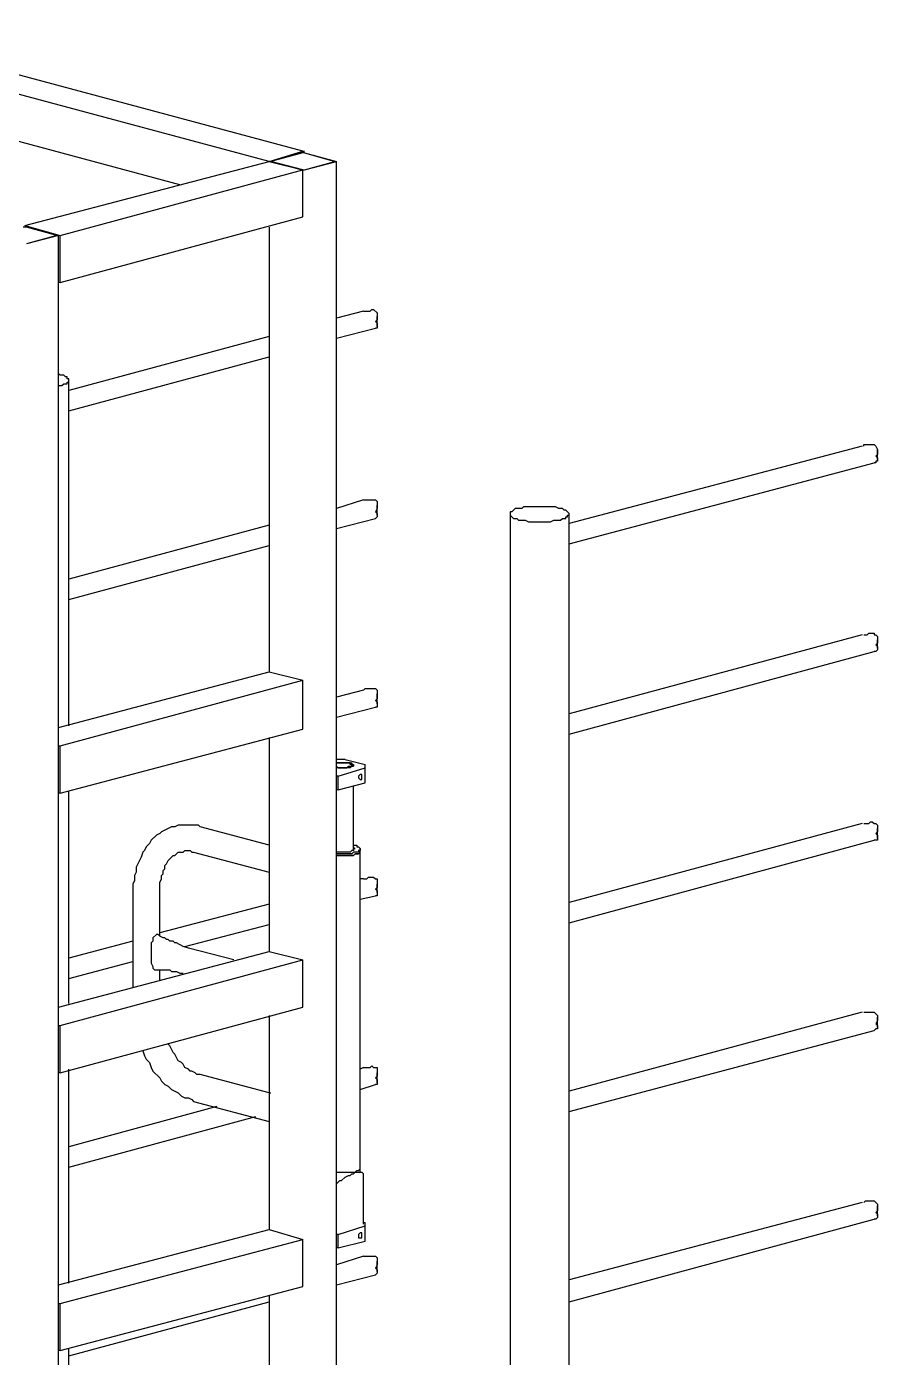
# Model space of a CAD drawing. Extents: x 855 to 1547, y 199 to 1196.
# Drawn here: x 1409.5 to 1461.6, y 1113.8 to 1195.2 of the extents above; entities that cross this region are included whole.
import ezdxf

# ---------------------------------------------------------------- set-up
doc = ezdxf.new("R2010")
doc.units = 0
doc.layers.add('2345-64C-02_Sort_layout', color=7, linetype='CONTINUOUS')

msp = doc.modelspace()

# ---------------------------------------------------------------- linework, layer by layer
at = {"layer": '2345-64C-02_Sort_layout', "color": 7}
for points in [[(1426.44206, 1187.59174), (1398.0099, 1195.21485)], [(1424.38176, 1186.97365), (1395.9496, 1194.59676), (1395.9496, 1191.71234)], [(1418.92196, 1185.53144), (1395.9496, 1191.71234)], [(1424.38176, 1186.97365), (1426.44206, 1187.59174), (1426.54507, 1187.59174)], [(1426.54507, 1187.48872), (1426.44206, 1187.48872), (1424.48477, 1186.97365)], [(1426.33904, 1187.48872), (1424.48477, 1186.97365)], [(1426.54507, 1187.48872), (1426.44206, 1187.59174), (1426.44206, 1187.48872), (1426.339, 1187.48872)], [(1426.54507, 1187.48872), (1428.39934, 1186.97365)], [(1426.54507, 1187.48872), (1428.50236, 1186.97365)], [(1409.44461, 1183.05908), (1424.38176, 1186.97365)], [(1424.38176, 1186.97365), (1424.48477, 1186.97365)], [(1426.33904, 1186.45857), (1424.48477, 1186.97365), (1424.38176, 1186.97365), (1424.48477, 1186.97365)], [(1424.38176, 1186.97365), (1426.44206, 1186.45857)], [(1426.44206, 1186.45857), (1424.48477, 1186.97365)], [(1426.44206, 1186.45857), (1426.54507, 1186.45857), (1428.39934, 1186.97365)], [(1426.54507, 1186.45857), (1428.50236, 1186.97365)], [(1428.50236, 1092.19978), (1428.50236, 1186.97365)], [(1411.60789, 1179.55661), (1411.60789, 1182.44099), (1426.44206, 1186.45857)], [(1426.33904, 1186.45857), (1426.54507, 1186.45857)], [(1426.44206, 1183.57415), (1426.44206, 1186.45857)], [(1411.60789, 1179.55661), (1426.44206, 1183.57415)], [(1409.54759, 1182.95606), (1409.34151, 1182.95606)], [(1409.54759, 1182.95606), (1409.44453, 1182.95606)], [(1409.44461, 1183.05908), (1411.60789, 1182.44099)], [(1411.40186, 1182.44099), (1409.54759, 1182.95606)], [(1411.50487, 1182.44099), (1409.54759, 1182.95606)], [(1424.38176, 1182.95606), (1424.38176, 1155.76008)], [(1411.40186, 1182.44099), (1409.54759, 1181.92591)], [(1411.50487, 1182.44099), (1409.54759, 1181.92591)], [(1411.50487, 1087.5641), (1411.50487, 1182.44099)], [(1411.60789, 1179.55661), (1411.50487, 1179.55661)], [(1430.1506, 1177.80531), (1428.50236, 1177.39325)], [(1430.1506, 1177.80531), (1430.45965, 1177.80531), (1430.56266, 1177.80531), (1430.66568, 1177.90832), (1430.76869, 1177.90832), (1430.97472, 1177.70229), (1430.97472, 1177.29023), (1430.87171, 1177.18722)], [(1430.87171, 1177.18722), (1430.97472, 1177.08416), (1430.97472, 1176.77516), (1430.87171, 1176.77516)], [(1430.97472, 1176.87813), (1430.97472, 1177.49626)], [(1424.38176, 1176.26008), (1412.12296, 1172.96356)], [(1428.50236, 1176.15707), (1430.87171, 1176.77516)], [(1412.12296, 1171.72737), (1424.38176, 1175.0239)], [(1411.50487, 1173.27264), (1411.7109, 1173.2726), (1411.81392, 1173.37566), (1412.0199, 1173.37566), (1412.0199, 1173.47867), (1412.12292, 1173.47867), (1412.12292, 1173.6847), (1412.0199, 1173.6847), (1412.0199, 1173.78772), (1411.91689, 1173.78772), (1411.81392, 1173.89073), (1411.60789, 1173.89073), (1411.50487, 1173.99375)], [(1412.12296, 1152.46364), (1412.12296, 1173.58169)], [(1460.64306, 1169.5641), (1442.71844, 1164.82541)], [(1460.74608, 1169.5641), (1460.74608, 1169.66712), (1461.05508, 1169.66712), (1461.36417, 1169.66712), (1461.46718, 1169.5641), (1461.5702, 1169.35803), (1461.5702, 1169.04903), (1461.46718, 1168.94601)], [(1461.46718, 1168.94601), (1461.5702, 1168.843), (1461.5702, 1168.63697), (1461.46718, 1168.63697), (1461.46718, 1168.53395), (1461.36417, 1168.53395)], [(1461.5702, 1168.73998), (1461.5702, 1169.35807)], [(1442.71844, 1163.58923), (1461.36417, 1168.53395)], [(1430.1506, 1166.26762), (1428.50236, 1165.75254)], [(1430.1506, 1166.26762), (1430.45965, 1166.26762), (1430.87171, 1166.26762), (1430.97472, 1166.1646), (1430.97472, 1165.75254), (1430.87171, 1165.54647)], [(1430.87171, 1165.54651), (1430.97472, 1165.44346), (1430.97472, 1165.23742), (1430.87171, 1165.13445)], [(1430.97472, 1165.34053), (1430.97472, 1165.95857)], [(1442.20336, 1165.03144), (1442.30638, 1165.13445), (1442.51241, 1165.13445), (1442.51241, 1165.23742), (1442.61543, 1165.23742), (1442.61543, 1165.34044), (1442.71844, 1165.34044), (1442.71844, 1165.44346), (1442.51241, 1165.64953), (1442.4094, 1165.64953), (1442.30638, 1165.75254), (1442.10035, 1165.75254), (1441.89428, 1165.85556), (1440.45207, 1165.85556), (1440.24604, 1165.85556), (1439.93703, 1165.85556), (1439.83402, 1165.75254), (1439.42196, 1165.75254), (1439.21588, 1165.54647), (1439.11287, 1165.54647), (1439.11287, 1165.34044), (1439.3189, 1165.13445), (1439.52497, 1165.13445), (1439.62799, 1165.03144), (1440.04005, 1165.03144), (1440.24604, 1164.92842), (1441.58523, 1164.92842), (1441.79126, 1165.03144), (1442.20336, 1165.03144)], [(1439.11291, 1165.4435), (1439.11291, 1096.01134)], [(1442.71844, 1096.01134), (1442.71844, 1165.4435)], [(1424.38176, 1164.72239), (1412.12296, 1161.42587)], [(1428.50236, 1164.51636), (1430.87171, 1165.13445)], [(1412.12296, 1160.18977), (1424.38176, 1163.48621)], [(1460.74608, 1158.02641), (1460.95207, 1158.02641), (1461.05508, 1158.12943), (1461.36417, 1158.12943), (1461.36417, 1158.02641), (1461.46718, 1158.02641), (1461.5702, 1157.9234), (1461.5702, 1157.51129), (1461.46718, 1157.40832)], [(1460.64306, 1158.02641), (1442.71844, 1153.1847)], [(1461.46718, 1157.40832), (1461.5702, 1157.30531), (1461.5702, 1157.09928), (1461.46718, 1156.99626), (1461.36417, 1156.99626)], [(1461.5702, 1157.20229), (1461.5702, 1157.71737)], [(1442.71844, 1151.94852), (1461.36417, 1156.99626)], [(1411.50487, 1152.36054), (1424.38176, 1155.76008)], [(1424.38176, 1155.76008), (1426.44206, 1155.24501)], [(1411.60789, 1148.343), (1411.60789, 1151.22746), (1426.44206, 1155.24501)], [(1426.44206, 1152.25757), (1426.44206, 1155.24501)], [(1430.1506, 1154.62692), (1428.50236, 1154.21485)], [(1430.1506, 1154.62692), (1430.25357, 1154.72993), (1430.45965, 1154.72993), (1430.87171, 1154.72993), (1430.97472, 1154.62692), (1430.97472, 1154.11184), (1430.87171, 1154.00882)], [(1430.87171, 1154.00882), (1430.97472, 1153.90577), (1430.97472, 1153.59676), (1430.87171, 1153.59676)], [(1430.97472, 1153.80284), (1430.97472, 1154.42088)], [(1428.50236, 1152.97867), (1430.87171, 1153.59676)], [(1411.60789, 1148.343), (1426.44206, 1152.25757)], [(1424.38176, 1151.74249), (1424.38176, 1138.65958)], [(1411.50487, 1151.22746), (1411.60789, 1151.22746)], [(1429.01744, 1150.4033), (1428.50236, 1150.4033)], [(1429.32648, 1150.19727), (1429.4295, 1150.19727), (1429.4295, 1150.09421), (1429.53251, 1150.09421), (1429.53251, 1149.99119), (1429.4295, 1149.99119), (1429.32648, 1149.88818), (1428.50236, 1149.88818)], [(1428.50236, 1150.19727), (1429.32648, 1150.19727)], [(1428.50236, 1149.99124), (1428.60533, 1149.88818), (1429.12045, 1149.88818), (1429.22347, 1149.99119), (1429.4295, 1149.99119), (1429.4295, 1150.09421), (1429.32648, 1150.09421), (1429.32648, 1150.19727), (1428.50236, 1150.19727), (1428.50236, 1150.19727)], [(1429.01744, 1150.4033), (1430.25362, 1150.09425)], [(1429.4295, 1149.99124), (1429.4295, 1150.09425)], [(1429.4295, 1149.99124), (1429.53251, 1149.99119)], [(1430.25362, 1149.88826), (1430.25362, 1150.09425)], [(1428.60533, 1149.37315), (1428.50236, 1149.37315)], [(1428.60533, 1148.54898), (1428.60533, 1149.37315), (1430.25362, 1149.88826)], [(1429.84156, 1149.27013), (1429.94453, 1149.16712), (1430.04754, 1149.16712), (1430.04754, 1149.47616), (1429.94453, 1149.47616), (1429.84156, 1149.37315), (1429.84156, 1149.27013)], [(1430.25362, 1148.96109), (1430.25362, 1149.88826)], [(1411.60789, 1148.343), (1411.50487, 1148.343)], [(1412.12296, 1135.46611), (1412.12296, 1148.44601)], [(1428.60533, 1148.54898), (1428.50236, 1148.54898)], [(1428.60533, 1148.54898), (1430.25362, 1148.96109)], [(1429.53251, 1144.84048), (1429.53251, 1148.75506)], [(1418.61291, 1146.28269), (1418.40684, 1146.28269), (1417.78879, 1145.97361), (1417.68578, 1145.87063), (1417.47975, 1145.76762), (1417.17066, 1145.45857), (1417.06764, 1145.25254), (1416.86166, 1145.04651), (1416.75864, 1144.84044), (1416.65563, 1144.73742), (1416.55261, 1144.42842), (1416.24357, 1143.81033), (1416.24357, 1143.50129), (1416.14055, 1143.29526), (1416.14055, 1142.98621), (1416.03749, 1142.78018), (1416.03749, 1142.16209)], [(1420.15814, 1146.28269), (1420.05512, 1146.38571), (1418.81894, 1146.38571), (1418.61287, 1146.28269)], [(1424.38176, 1145.14953), (1420.15814, 1146.28269)], [(1460.64306, 1146.48872), (1442.71844, 1141.64702)], [(1460.74608, 1146.48872), (1461.05508, 1146.48872), (1461.1581, 1146.59174), (1461.26115, 1146.59174), (1461.36417, 1146.48872), (1461.46718, 1146.48872), (1461.5702, 1146.38571), (1461.5702, 1145.97361), (1461.46718, 1145.87063)], [(1461.46718, 1145.87063), (1461.5702, 1145.76762), (1461.5702, 1145.45857), (1461.36417, 1145.45857)], [(1461.5702, 1145.56159), (1461.5702, 1146.17968)], [(1429.53251, 1145.04651), (1429.53251, 1144.94346), (1429.63553, 1144.94346), (1429.53251, 1144.94346), (1429.53251, 1144.84044), (1429.4295, 1144.84044)], [(1429.53251, 1145.14953), (1429.73854, 1145.14953), (1429.73854, 1145.04651), (1429.84156, 1145.04651), (1429.94453, 1144.94346), (1429.94453, 1144.84044), (1429.84156, 1144.84044), (1429.84156, 1144.73742), (1429.63553, 1144.73742)], [(1442.71844, 1140.41083), (1461.36417, 1145.45857)], [(1417.68578, 1142.16209), (1417.68578, 1142.8832), (1417.78879, 1143.08923), (1417.78879, 1143.29526), (1417.89181, 1143.39827), (1417.89181, 1143.6043), (1417.99482, 1143.70732), (1417.99482, 1143.91335), (1418.09784, 1144.01636), (1418.20085, 1144.22239), (1418.50985, 1144.53144), (1418.61287, 1144.53144), (1418.81894, 1144.73742), (1419.02497, 1144.73742)], [(1419.02497, 1144.73751), (1419.12799, 1144.73742), (1419.231, 1144.84044), (1419.54005, 1144.84044), (1419.64302, 1144.73742), (1419.74604, 1144.73742)], [(1419.74612, 1144.73751), (1424.38176, 1143.50129)], [(1429.4295, 1144.84048), (1429.32648, 1144.73742), (1428.50236, 1144.73742)], [(1429.63553, 1144.73751), (1429.53251, 1144.73742), (1429.4295, 1144.63441), (1428.50236, 1144.63441)], [(1428.50236, 1144.53144), (1429.53251, 1144.53144), (1429.63553, 1144.63441)], [(1429.63553, 1144.63441), (1429.53251, 1144.53144), (1428.50236, 1144.53144)], [(1429.53251, 1144.84048), (1429.53251, 1144.84044), (1429.53251, 1144.94346)], [(1429.94453, 1144.73751), (1429.84156, 1144.63441), (1429.63553, 1144.63441)], [(1429.63553, 1144.63441), (1429.84156, 1144.63441), (1429.94453, 1144.73742)], [(1429.94453, 1144.73751), (1429.94453, 1144.9435)], [(1429.94453, 1125.37063), (1429.94453, 1144.73751)], [(1430.1506, 1143.08923), (1429.94453, 1143.08923)], [(1430.1506, 1143.08923), (1430.35663, 1143.08923), (1430.45965, 1143.19224), (1430.76869, 1143.19224), (1430.87171, 1143.08923), (1430.97472, 1143.08923), (1430.97472, 1142.57415), (1430.87171, 1142.47114)], [(1430.97472, 1142.26511), (1430.97472, 1142.78018)], [(1416.03754, 1142.16209), (1416.03754, 1136.49626)], [(1417.68578, 1139.58671), (1417.68578, 1142.16209)], [(1429.94453, 1141.85305), (1430.87171, 1142.05908)], [(1430.87171, 1142.47114), (1430.97472, 1142.36812), (1430.97472, 1142.05908), (1430.87171, 1142.05908)], [(1424.38176, 1141.544), (1417.68578, 1139.79274)], [(1419.231, 1138.96862), (1424.38176, 1140.30782)], [(1417.58276, 1139.68973), (1417.47975, 1139.68973), (1417.27367, 1139.4837), (1417.27367, 1139.27767), (1417.17066, 1139.17465), (1417.17066, 1137.93847), (1417.27367, 1137.73244), (1417.27367, 1137.62943), (1417.37669, 1137.52637), (1417.47975, 1137.52637)], [(1419.43703, 1138.86561), (1419.12799, 1138.96862), (1418.71593, 1139.17465), (1418.61287, 1139.17465), (1418.50985, 1139.27767), (1418.30382, 1139.27767), (1418.20085, 1139.38068), (1418.09784, 1139.38068), (1417.99482, 1139.4837), (1417.89181, 1139.4837), (1417.68578, 1139.58671), (1417.58276, 1139.68973)], [(1411.50487, 1135.26008), (1424.38176, 1138.65958)], [(1416.03754, 1139.27767), (1412.12296, 1138.24752)], [(1422.2184, 1138.1445), (1419.43703, 1138.86561)], [(1424.38176, 1138.65958), (1426.44206, 1138.1445)], [(1411.60789, 1131.24249), (1411.60789, 1134.12692), (1426.44206, 1138.1445)], [(1412.12296, 1137.01134), (1416.03754, 1138.04149)], [(1426.44206, 1135.26008), (1426.44206, 1138.1445)], [(1417.47975, 1137.52641), (1418.30382, 1137.52637), (1418.40684, 1137.4234), (1418.71593, 1137.4234), (1418.92196, 1137.32038)], [(1417.68578, 1136.90832), (1417.68578, 1137.52641)], [(1418.92196, 1137.32038), (1419.12799, 1137.32038)], [(1411.60789, 1131.24249), (1426.44206, 1135.26008)], [(1424.38176, 1134.74501), (1424.38176, 1121.66209)], [(1460.64306, 1134.95104), (1442.71844, 1130.10933)], [(1460.74608, 1134.95104), (1461.05508, 1134.95099), (1461.36417, 1134.95099), (1461.5702, 1134.74501), (1461.5702, 1134.43596), (1461.46718, 1134.22993)], [(1461.5702, 1134.0239), (1461.5702, 1134.64199)], [(1411.50487, 1134.12692), (1411.60789, 1134.12692)], [(1442.71844, 1128.87315), (1461.36417, 1133.81787)], [(1461.46718, 1134.22993), (1461.5702, 1134.12692), (1461.5702, 1133.92088), (1461.46718, 1133.92088), (1461.36417, 1133.81787)], [(1420.15814, 1131.13948), (1419.95207, 1131.13948), (1419.84905, 1131.24249), (1419.64302, 1131.34551), (1419.54005, 1131.34551), (1419.43703, 1131.44852), (1419.231, 1131.55154), (1419.12799, 1131.75757), (1419.02497, 1131.86058), (1418.81894, 1131.9636), (1418.61287, 1132.37562), (1418.50985, 1132.47867), (1418.30382, 1132.89073), (1418.20085, 1132.99375)], [(1416.65563, 1132.58169), (1416.75864, 1132.27264), (1416.86166, 1132.06661), (1417.06764, 1131.86058), (1417.17066, 1131.55154), (1417.27367, 1131.34551), (1417.68578, 1130.93345), (1417.78879, 1130.72742), (1417.99482, 1130.52139), (1418.20085, 1130.41837), (1418.40684, 1130.21234), (1418.81894, 1130.00631), (1419.02497, 1129.80024), (1419.231, 1129.69727), (1419.43703, 1129.69727), (1419.64302, 1129.59425), (1419.74604, 1129.49124)], [(1411.60789, 1131.24249), (1411.50487, 1131.24249)], [(1412.12296, 1118.36561), (1412.12296, 1131.44852)], [(1430.1506, 1131.55154), (1429.94453, 1131.44852)], [(1430.1506, 1131.55154), (1430.45965, 1131.55154), (1430.56266, 1131.55154), (1430.66568, 1131.65455), (1430.76869, 1131.55154), (1430.97472, 1131.55154), (1430.97472, 1131.03646), (1430.87171, 1130.93345)], [(1430.97472, 1130.6244), (1430.97472, 1131.24249)], [(1424.38176, 1130.00631), (1420.15814, 1131.13948)], [(1429.94453, 1130.21234), (1430.87171, 1130.52139)], [(1430.87171, 1130.93345), (1430.97472, 1130.83043), (1430.97472, 1130.52139), (1430.87171, 1130.52139)], [(1424.38176, 1130.00631), (1424.48477, 1130.00631)], [(1421.18829, 1129.18219), (1412.12296, 1126.70983)], [(1419.74612, 1129.49124), (1424.38176, 1128.25506)], [(1412.12296, 1125.47365), (1423.55768, 1128.5641)], [(1428.50236, 1125.1646), (1429.63553, 1125.1646), (1429.73854, 1125.26762), (1429.84156, 1125.26762), (1429.94453, 1125.37063)], [(1428.50236, 1124.4435), (1428.70835, 1124.64949), (1428.81136, 1124.64949), (1429.01744, 1124.85556), (1429.22347, 1124.95857), (1429.32648, 1124.95857), (1429.4295, 1125.06159), (1429.53251, 1125.06159), (1429.63553, 1125.1646), (1430.04754, 1125.1646), (1430.15056, 1125.06159)], [(1428.50236, 1125.1646), (1429.63553, 1125.1646)], [(1429.63553, 1125.1646), (1429.73854, 1125.26762), (1429.84156, 1125.26762), (1429.94453, 1125.37063)], [(1429.94453, 1125.1646), (1429.94453, 1125.37063)], [(1430.1506, 1121.97114), (1430.1506, 1125.06159)], [(1460.64306, 1123.31033), (1442.71844, 1118.57164)], [(1460.74608, 1123.31033), (1460.84905, 1123.41335), (1461.05508, 1123.41335), (1461.36417, 1123.41335), (1461.5702, 1123.20732), (1461.5702, 1122.79526), (1461.46718, 1122.69224)], [(1461.5702, 1122.48621), (1461.5702, 1123.1043)], [(1442.71844, 1117.23244), (1461.36417, 1122.28018)], [(1461.46718, 1122.69224), (1461.5702, 1122.58923), (1461.5702, 1122.3832), (1461.46718, 1122.28018), (1461.36417, 1122.28018)], [(1411.50487, 1118.26259), (1424.38176, 1121.66209)], [(1424.38176, 1121.66209), (1426.44206, 1121.044)], [(1428.60533, 1120.52893), (1428.60533, 1121.35305), (1430.25362, 1121.86812)], [(1429.84156, 1121.25003), (1429.84156, 1121.14702), (1430.04754, 1121.14702), (1430.04754, 1121.45606), (1429.94453, 1121.45606), (1429.84156, 1121.35305), (1429.84156, 1121.25003)], [(1430.1506, 1122.07415), (1430.25362, 1122.07415)], [(1430.25362, 1121.86812), (1430.25362, 1122.07415)], [(1430.25362, 1120.94099), (1430.25362, 1121.86812)], [(1411.60789, 1114.24501), (1411.60789, 1117.12943), (1426.44206, 1121.044)], [(1426.44206, 1118.15958), (1426.44206, 1121.044)], [(1428.60533, 1121.35305), (1428.50236, 1121.35305)], [(1428.60533, 1120.52893), (1430.25362, 1120.94099)], [(1428.60533, 1120.52893), (1428.50236, 1120.52893)], [(1430.1506, 1120.01385), (1428.50236, 1119.49877)], [(1430.1506, 1120.01385), (1430.45965, 1120.01385), (1430.87171, 1120.01385), (1430.97472, 1119.91083), (1430.97472, 1119.49873), (1430.87171, 1119.29274)], [(1430.87171, 1119.29274), (1430.97472, 1119.18973), (1430.97472, 1118.9837), (1430.87171, 1118.88068)], [(1430.97472, 1119.08671), (1430.97472, 1119.7048)], [(1428.50236, 1118.26259), (1430.87171, 1118.88068)], [(1411.60789, 1114.24501), (1426.44206, 1118.15958)], [(1424.38176, 1117.6445), (1424.38176, 1092.19978)], [(1411.50487, 1117.12943), (1411.60789, 1117.12943)], [(1412.12296, 1113.93596), (1424.38176, 1117.23244)], [(1411.60789, 1114.24501), (1411.50487, 1114.24501)], [(1412.12296, 1104.25254), (1412.12296, 1114.34802)]]:
    msp.add_lwpolyline(points, dxfattribs=at)

doc.saveas('drawing.dxf')
